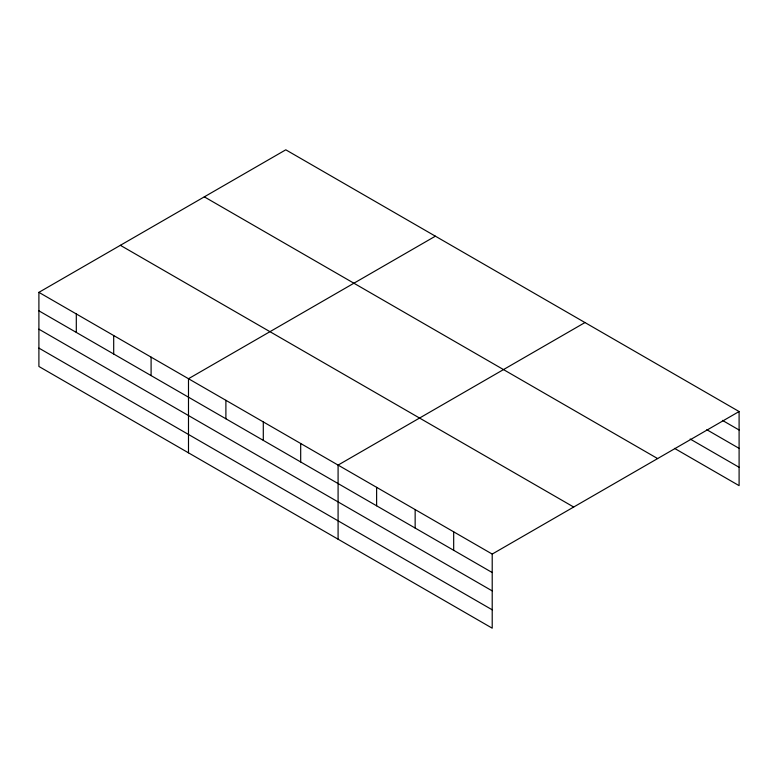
<?xml version="1.0" encoding="UTF-8"?>
<svg xmlns="http://www.w3.org/2000/svg" width="778" height="778" viewBox="0 0 778 778"><rect width="100%" height="100%" fill="white"/><g stroke="black" fill="none" stroke-linecap="round" stroke-linejoin="round"><path stroke-width="1.17" d="M492.211 590.901L492.211 554.072L38.9 292.353L38.9 366.467L492.211 628.186L492.211 590.901L38.9 329.182M674.536 448.371L739.1 485.647L739.1 411.533L285.789 149.814L38.9 292.353M435.379 236.181L188.49 378.721L188.49 452.835M584.968 322.549L338.09 465.088L338.09 539.203M492.211 554.072L739.1 411.533M722.441 420.383L739.1 430.001M706.813 429.719L739.1 448.361M690.154 439.025L739.1 467.286M204.313 196.853L657.624 458.573M120.376 245.313L573.687 507.032M38.9 310.821L492.211 572.54M38.9 348.097L492.211 609.816M453.681 531.831L453.681 550.289M415.151 509.58L415.151 528.048M376.62 487.339L376.62 505.797M300.687 443.499L300.687 461.957M263.295 421.909L263.295 440.367M225.892 400.31L225.892 418.778M151.097 357.131L151.097 375.589M113.695 335.542L113.695 354M76.302 313.942L76.302 332.41"/></g></svg>
